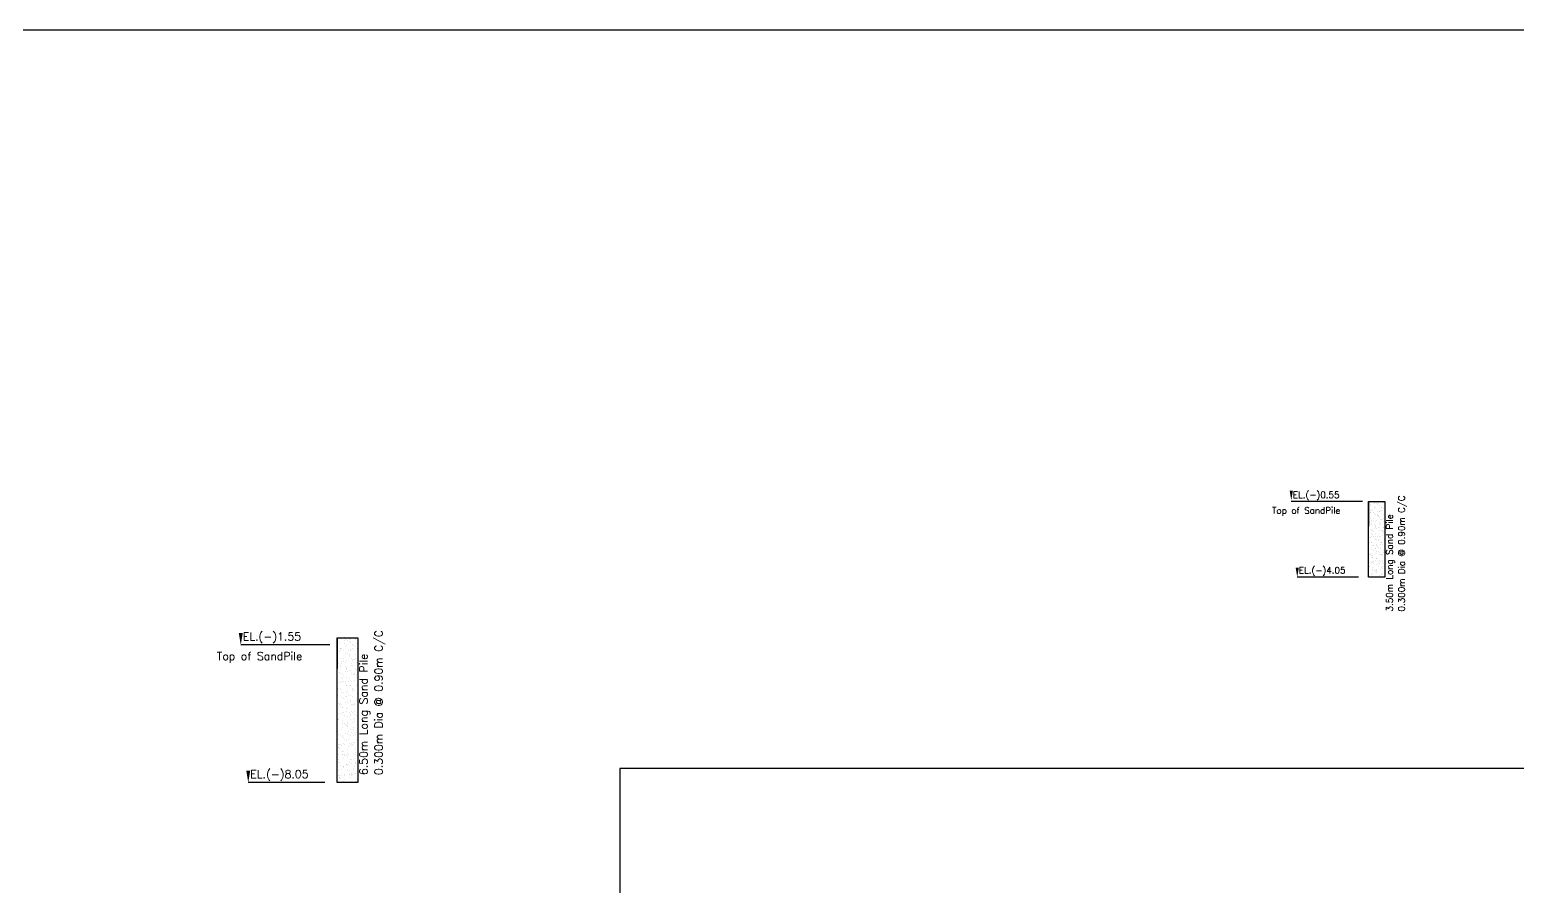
# Model space of a CAD drawing. Extents: x -358915 to 1258323, y -1585493 to -305611.
# Drawn here: x -80644 to -32450, y -1429428 to -1401691 of the extents above; entities that cross this region are included whole.
import ezdxf

# ---------------------------------------------------------------- set-up
doc = ezdxf.new("R2010")
doc.units = 0
doc.header["$LTSCALE"] = 300
doc.header["$MEASUREMENT"] = 0
for name, color, linetype in [('LINE', 7, 'CONTINUOUS'), ('SLOPEEARTH', 3, 'CONTINUOUS'), ('TEXT', 10, 'CONTINUOUS')]:
    doc.layers.add(name, color=color, linetype=linetype)
doc.styles.add('BIG', font='ROMANT.SHX')

msp = doc.modelspace()

# ---------------------------------------------------------------- linework, layer by layer
at = {"layer": 'LINE', "color": 6}
for p, q in [((-37272, -1416970), (-37272, -1417764.5)), ((-70682.7, -1421378.9), (-70682.7, -1422372))]:
    msp.add_line(p, q, dxfattribs=at)
at = {"layer": 'LINE', "color": 3, "ltscale": 0.5}
msp.add_lwpolyline([(-358915.3, -1401691), (1178498.8, -1401691), (1178498.8, -1585492.7), (-358915.3, -1585492.7)], close=True, dxfattribs=at)
at = {"layer": 'LINE'}
msp.add_lwpolyline([(-61521.2, -1470543.9), (2009.2, -1470543.9), (2009.2, -1425618.7), (-61521.2, -1425618.7)], close=True, dxfattribs=at)
at = {"layer": 'SLOPEEARTH', "color": 5}
for points in [[(-39720.4, -1416622.3), (-39823.2, -1416622.3), (-39771.8, -1416930.7)], [(-39526.3, -1419106), (-39629.1, -1419106), (-39577.7, -1419414.4)], [(-73743.1, -1421228.1), (-73871.6, -1421228.1), (-73807.4, -1421613.7)], [(-73500.5, -1425682.4), (-73629, -1425682.4), (-73564.8, -1426067.9)]]:
    msp.add_solid(points, dxfattribs=at)
at = {"layer": 'TEXT'}
for p, q in [((-37466.1, -1416970), (-39771.8, -1416970)), ((-37255.7, -1417330), (-37255.7, -1417330)), ((-37213, -1417055.9), (-37213, -1417055.9)), ((-37206.3, -1417111), (-37206.3, -1417111)), ((-37201.7, -1417322.9), (-37201.7, -1417322.9)), ((-37199.8, -1417310.8), (-37199.8, -1417310.8)), ((-37198, -1417258.9), (-37198, -1417258.9)), ((-37174.8, -1417241.2), (-37174.8, -1417241.2)), ((-37155.6, -1417258.7), (-37155.6, -1417258.7)), ((-37117.4, -1417311.8), (-37117.4, -1417311.8)), ((-37076.3, -1417130.2), (-37076.3, -1417130.2)), ((-37075.6, -1416955.5), (-37075.6, -1416955.5)), ((-37072.2, -1417037.4), (-37072.2, -1417037.4)), ((-37066.5, -1417003.7), (-37066.5, -1417003.7)), ((-37065.4, -1417341.4), (-37065.4, -1417341.4)), ((-37059.9, -1417203.5), (-37059.9, -1417203.5)), ((-37056.5, -1416973), (-37056.5, -1416973)), ((-37053.4, -1417403.3), (-37053.4, -1417403.3)), ((-37032.6, -1417158), (-37032.6, -1417158)), ((-37018.2, -1417030.3), (-37018.2, -1417030.3)), ((-36992.5, -1417389.8), (-36992.5, -1417389.8)), ((-36976.6, -1417293.2), (-36976.6, -1417293.2)), ((-36966.3, -1417055.7), (-36966.3, -1417055.7)), ((-36958.9, -1416998.7), (-36958.9, -1416998.7)), ((-36933.9, -1417019.2), (-36933.9, -1417019.2)), ((-36926.3, -1417101), (-36926.3, -1417101)), ((-36922.6, -1417286.1), (-36922.6, -1417286.1)), ((-36919.7, -1417300.7), (-36919.7, -1417300.7)), ((-36875.2, -1417258.3), (-36875.2, -1417258.3)), ((-36863.1, -1417150.2), (-36863.1, -1417150.2)), ((-36844, -1417167.7), (-36844, -1417167.7)), ((-36838.3, -1417275), (-36838.3, -1417275)), ((-36801.2, -1417005), (-36801.2, -1417005)), ((-36794.7, -1417204.8), (-36794.7, -1417204.8)), ((-36793.1, -1417000.6), (-36793.1, -1417000.6)), ((-36788.2, -1417404.6), (-36788.2, -1417404.6)), ((-36753.8, -1417250.4), (-36753.8, -1417250.4)), ((-36753.4, -1417129.6), (-36753.4, -1417129.6)), ((-36739.1, -1416993.5), (-36739.1, -1416993.5)), ((-37271.7, -1417418.2), (-37271.7, -1417418.2)), ((-37254.8, -1417544.5), (-37254.8, -1417544.5)), ((-37231.7, -1417650), (-37231.7, -1417650)), ((-37205.3, -1417860.2), (-37205.3, -1417860.2)), ((-37193.2, -1417510.6), (-37193.2, -1417510.6)), ((-37188, -1417677.9), (-37188, -1417677.9)), ((-37186.7, -1417710.4), (-37186.7, -1417710.4)), ((-37164.6, -1417627.1), (-37164.6, -1417627.1)), ((-37160.1, -1417585.8), (-37160.1, -1417585.8)), ((-37114.3, -1417518.5), (-37114.3, -1417518.5)), ((-37106.1, -1417578.7), (-37106.1, -1417578.7)), ((-37064.5, -1417841.7), (-37064.5, -1417841.7)), ((-37061.4, -1417721.7), (-37061.4, -1417721.7)), ((-37046.9, -1417603.1), (-37046.9, -1417603.1)), ((-37042.3, -1417739.2), (-37042.3, -1417739.2)), ((-37040.3, -1417802.8), (-37040.3, -1417802.8)), ((-37030.6, -1417778.1), (-37030.6, -1417778.1)), ((-37021.8, -1417567.6), (-37021.8, -1417567.6)), ((-37010.5, -1417834.6), (-37010.5, -1417834.6)), ((-36962.2, -1417435.9), (-36962.2, -1417435.9)), ((-36952.1, -1417821.8), (-36952.1, -1417821.8)), ((-36948.8, -1417417.6), (-36948.8, -1417417.6)), ((-36943.1, -1417453.5), (-36943.1, -1417453.5)), ((-36926.2, -1417823.5), (-36926.2, -1417823.5)), ((-36913.2, -1417500.5), (-36913.2, -1417500.5)), ((-36908.8, -1417649.4), (-36908.8, -1417649.4)), ((-36906.7, -1417700.3), (-36906.7, -1417700.3)), ((-36881, -1417549.1), (-36881, -1417549.1)), ((-36865.1, -1417677.3), (-36865.1, -1417677.3)), ((-36852.9, -1417536.1), (-36852.9, -1417536.1)), ((-36827, -1417542), (-36827, -1417542)), ((-36791.4, -1417517.9), (-36791.4, -1417517.9)), ((-36785.4, -1417804.9), (-36785.4, -1417804.9)), ((-36781.7, -1417604.3), (-36781.7, -1417604.3)), ((-36775.1, -1417804.1), (-36775.1, -1417804.1)), ((-36749.7, -1417630.7), (-36749.7, -1417630.7)), ((-36742.7, -1417530.9), (-36742.7, -1417530.9)), ((-37269.7, -1418038.3), (-37269.7, -1418038.3)), ((-37263.8, -1417912.8), (-37263.8, -1417912.8)), ((-37259.8, -1418293.1), (-37259.8, -1418293.1)), ((-37248, -1418134.3), (-37248, -1418134.3)), ((-37240.6, -1418310.6), (-37240.6, -1418310.6)), ((-37194, -1418127.2), (-37194, -1418127.2)), ((-37186, -1418298), (-37186, -1418298)), ((-37180.2, -1417910.1), (-37180.2, -1417910.1)), ((-37173.6, -1418109.9), (-37173.6, -1418109.9)), ((-37167.1, -1418309.7), (-37167.1, -1418309.7)), ((-37160.6, -1418007.4), (-37160.6, -1418007.4)), ((-37147.9, -1417909.6), (-37147.9, -1417909.6)), ((-37141.5, -1418024.9), (-37141.5, -1418024.9)), ((-37109.7, -1418116.1), (-37109.7, -1418116.1)), ((-37104.2, -1417937.5), (-37104.2, -1417937.5)), ((-37064.2, -1418169.3), (-37064.2, -1418169.3)), ((-37051.3, -1418107.6), (-37051.3, -1418107.6)), ((-37033.8, -1418002.6), (-37033.8, -1418002.6)), ((-37027.3, -1418202.4), (-37027.3, -1418202.4)), ((-37020.5, -1418197.1), (-37020.5, -1418197.1)), ((-37014.1, -1418371.9), (-37014.1, -1418371.9)), ((-36968.9, -1418097.5), (-36968.9, -1418097.5)), ((-36948.1, -1418202.1), (-36948.1, -1418202.1)), ((-36946.8, -1418037.8), (-36946.8, -1418037.8)), ((-36929, -1418219.6), (-36929, -1418219.6)), ((-36914.9, -1418090.4), (-36914.9, -1418090.4)), ((-36900.2, -1417900), (-36900.2, -1417900)), ((-36893.6, -1418099.8), (-36893.6, -1418099.8)), ((-36887.1, -1418299.6), (-36887.1, -1418299.6)), ((-36873.3, -1418353.4), (-36873.3, -1418353.4)), ((-36863.1, -1418297.4), (-36863.1, -1418297.4)), ((-36848.9, -1417916.4), (-36848.9, -1417916.4)), ((-36838.8, -1418302.3), (-36838.8, -1418302.3)), ((-36830.6, -1418079.3), (-36830.6, -1418079.3)), ((-36829.8, -1417933.9), (-36829.8, -1417933.9)), ((-36825.1, -1417909), (-36825.1, -1417909)), ((-36819.3, -1418346.3), (-36819.3, -1418346.3)), ((-36781.3, -1417936.9), (-36781.3, -1417936.9)), ((-36768.6, -1418003.9), (-36768.6, -1418003.9)), ((-36762.1, -1418203.7), (-36762.1, -1418203.7)), ((-36741.3, -1418168.7), (-36741.3, -1418168.7)), ((-36739.6, -1418016.6), (-36739.6, -1418016.6)), ((-37259.6, -1418457.3), (-37259.6, -1418457.3)), ((-37249.6, -1418679), (-37249.6, -1418679)), ((-37219.6, -1418689.1), (-37219.6, -1418689.1)), ((-37197.6, -1418664.5), (-37197.6, -1418664.5)), ((-37175.9, -1418716.9), (-37175.9, -1418716.9)), ((-37160.6, -1418509.5), (-37160.6, -1418509.5)), ((-37154.1, -1418709.2), (-37154.1, -1418709.2)), ((-37152.4, -1418390.1), (-37152.4, -1418390.1)), ((-37150.4, -1418393.3), (-37150.4, -1418393.3)), ((-37146.4, -1418773.6), (-37146.4, -1418773.6)), ((-37127.3, -1418791.1), (-37127.3, -1418791.1)), ((-37102.2, -1418557.6), (-37102.2, -1418557.6)), ((-37098.4, -1418383), (-37098.4, -1418383)), ((-37056.8, -1418646), (-37056.8, -1418646)), ((-37047.3, -1418487.8), (-37047.3, -1418487.8)), ((-37028.1, -1418505.4), (-37028.1, -1418505.4)), ((-37020.8, -1418402.2), (-37020.8, -1418402.2)), ((-37018.5, -1418817.2), (-37018.5, -1418817.2)), ((-37014.2, -1418601.9), (-37014.2, -1418601.9)), ((-37007.7, -1418801.7), (-37007.7, -1418801.7)), ((-37002.8, -1418638.9), (-37002.8, -1418638.9)), ((-36980.5, -1418428.9), (-36980.5, -1418428.9)), ((-36937.9, -1418588), (-36937.9, -1418588)), ((-36936.8, -1418456.7), (-36936.8, -1418456.7)), ((-36918.5, -1418627.8), (-36918.5, -1418627.8)), ((-36896.7, -1418688.5), (-36896.7, -1418688.5)), ((-36880.6, -1418499.4), (-36880.6, -1418499.4)), ((-36874, -1418699.1), (-36874, -1418699.1)), ((-36853, -1418716.4), (-36853, -1418716.4)), ((-36834.7, -1418682.6), (-36834.7, -1418682.6)), ((-36815.6, -1418700.1), (-36815.6, -1418700.1)), ((-36779.4, -1418557), (-36779.4, -1418557)), ((-36777.7, -1418609.3), (-36777.7, -1418609.3)), ((-36755.5, -1418403.4), (-36755.5, -1418403.4)), ((-36749, -1418603.2), (-36749, -1418603.2)), ((-36742.5, -1418803), (-36742.5, -1418803)), ((-37266, -1419204.7), (-37266, -1419204.7)), ((-37257.6, -1419077.4), (-37257.6, -1419077.4)), ((-37245.6, -1419059.3), (-37245.6, -1419059.3)), ((-37240.3, -1418938.6), (-37240.3, -1418938.6)), ((-37226.5, -1419076.8), (-37226.5, -1419076.8)), ((-37186.3, -1418931.5), (-37186.3, -1418931.5)), ((-37173.9, -1419337.1), (-37173.9, -1419337.1)), ((-37147.5, -1418909), (-37147.5, -1418909)), ((-37144.7, -1419194.5), (-37144.7, -1419194.5)), ((-37141, -1419108.8), (-37141, -1419108.8)), ((-37136.3, -1419159.5), (-37136.3, -1419159.5)), ((-37135.9, -1418948.7), (-37135.9, -1418948.7)), ((-37134.5, -1419308.6), (-37134.5, -1419308.6)), ((-37102, -1418920.4), (-37102, -1418920.4)), ((-37092.2, -1418976.6), (-37092.2, -1418976.6)), ((-37090.7, -1419187.4), (-37090.7, -1419187.4)), ((-37052.1, -1419208.3), (-37052.1, -1419208.3)), ((-37037.1, -1418873.7), (-37037.1, -1418873.7)), ((-37033.1, -1419254), (-37033.1, -1419254)), ((-37014, -1419271.5), (-37014, -1419271.5)), ((-37008.4, -1419236.2), (-37008.4, -1419236.2)), ((-37006.4, -1419176.3), (-37006.4, -1419176.3)), ((-37001.2, -1419001.5), (-37001.2, -1419001.5)), ((-36994.6, -1419201.3), (-36994.6, -1419201.3)), ((-36961.2, -1418901.9), (-36961.2, -1418901.9)), ((-36934.8, -1419076.8), (-36934.8, -1419076.8)), ((-36933.9, -1418968.3), (-36933.9, -1418968.3)), ((-36914.8, -1418985.8), (-36914.8, -1418985.8)), ((-36907.2, -1418894.8), (-36907.2, -1418894.8)), ((-36867.5, -1418898.9), (-36867.5, -1418898.9)), ((-36865.6, -1419157.7), (-36865.6, -1419157.7)), ((-36861, -1419098.7), (-36861, -1419098.7)), ((-36854.4, -1419298.5), (-36854.4, -1419298.5)), ((-36851, -1419336.5), (-36851, -1419336.5)), ((-36824.6, -1419068.5), (-36824.6, -1419068.5)), ((-36822.9, -1418883.7), (-36822.9, -1418883.7)), ((-36813, -1418948.1), (-36813, -1418948.1)), ((-36811.6, -1419150.6), (-36811.6, -1419150.6)), ((-36769.3, -1418976), (-36769.3, -1418976)), ((-37590.6, -1419414.4), (-39577.7, -1419414.4)), ((-37259.5, -1419404.5), (-37259.5, -1419404.5)), ((-36988.1, -1419401), (-36988.1, -1419401)), ((-36923.8, -1419354.2), (-36923.8, -1419354.2)), ((-36910.8, -1419432.1), (-36910.8, -1419432.1)), ((-36770, -1419413.6), (-36770, -1419413.6)), ((-70925.3, -1421613.7), (-73807.4, -1421613.7)), ((-70608.9, -1421486.3), (-70608.9, -1421486.3)), ((-70600.5, -1421555.2), (-70600.5, -1421555.2)), ((-70590.2, -1421740), (-70590.2, -1421740)), ((-70561.1, -1421717.9), (-70561.1, -1421717.9)), ((-70537.2, -1421739.8), (-70537.2, -1421739.8)), ((-70438, -1421579.1), (-70438, -1421579.1)), ((-70437.1, -1421360.7), (-70437.1, -1421360.7)), ((-70432.9, -1421463.1), (-70432.9, -1421463.1)), ((-70425.7, -1421421.1), (-70425.7, -1421421.1)), ((-70417.6, -1421670.8), (-70417.6, -1421670.8)), ((-70413.2, -1421382.6), (-70413.2, -1421382.6)), ((-70383.3, -1421613.9), (-70383.3, -1421613.9)), ((-70365.4, -1421454.2), (-70365.4, -1421454.2)), ((-70300.5, -1421486), (-70300.5, -1421486)), ((-70291.3, -1421414.7), (-70291.3, -1421414.7)), ((-70260, -1421440.3), (-70260, -1421440.3)), ((-70250.5, -1421542.6), (-70250.5, -1421542.6)), ((-70186.6, -1421739.2), (-70186.6, -1421739.2)), ((-70171.5, -1421604.2), (-70171.5, -1421604.2)), ((-70147.6, -1421626), (-70147.6, -1421626)), ((-70094.2, -1421422.6), (-70094.2, -1421422.6)), ((-70086, -1421672.4), (-70086, -1421672.4)), ((-70084, -1421417.2), (-70084, -1421417.2)), ((-70034.9, -1421729.4), (-70034.9, -1421729.4)), ((-70034.4, -1421578.3), (-70034.4, -1421578.3)), ((-70016.5, -1421408.3), (-70016.5, -1421408.3)), ((-70682.3, -1421939.2), (-70682.3, -1421939.2)), ((-70662.2, -1421828.8), (-70662.2, -1421828.8)), ((-70661.2, -1422096.9), (-70661.2, -1422096.9)), ((-70632.2, -1422228.9), (-70632.2, -1422228.9)), ((-70594.8, -1421820), (-70594.8, -1421820)), ((-70592.4, -1421804.9), (-70592.4, -1421804.9)), ((-70584.2, -1422054.6), (-70584.2, -1422054.6)), ((-70548.4, -1422200.3), (-70548.4, -1422200.3)), ((-70542.7, -1422148.7), (-70542.7, -1422148.7)), ((-70489.4, -1421806.1), (-70489.4, -1421806.1)), ((-70485.5, -1422064.5), (-70485.5, -1422064.5)), ((-70475.3, -1422139.8), (-70475.3, -1422139.8)), ((-70424.4, -1421843.1), (-70424.4, -1421843.1)), ((-70409.4, -1421920.5), (-70409.4, -1421920.5)), ((-70401.2, -1422170.2), (-70401.2, -1422170.2)), ((-70369.9, -1422125.9), (-70369.9, -1422125.9)), ((-70333.3, -1421903.6), (-70333.3, -1421903.6)), ((-70313.4, -1421782.9), (-70313.4, -1421782.9)), ((-70295.5, -1421961.3), (-70295.5, -1421961.3)), ((-70278.7, -1421938.4), (-70278.7, -1421938.4)), ((-70271.6, -1421983.2), (-70271.6, -1421983.2)), ((-70245.9, -1421774), (-70245.9, -1421774)), ((-70242.3, -1421792.3), (-70242.3, -1421792.3)), ((-70234.2, -1422042), (-70234.2, -1422042)), ((-70228.6, -1422228.1), (-70228.6, -1422228.1)), ((-70193.9, -1422102.7), (-70193.9, -1422102.7)), ((-70158.8, -1422086.5), (-70158.8, -1422086.5)), ((-70140.5, -1421760.2), (-70140.5, -1421760.2)), ((-70126.4, -1422093.8), (-70126.4, -1422093.8)), ((-70081.9, -1422063.8), (-70081.9, -1422063.8)), ((-70077.9, -1421922.1), (-70077.9, -1421922.1)), ((-70069.7, -1422171.8), (-70069.7, -1422171.8)), ((-70029.8, -1422204.7), (-70029.8, -1422204.7)), ((-70021.1, -1422080), (-70021.1, -1422080)), ((-70672.4, -1422557.4), (-70672.4, -1422557.4)), ((-70599.3, -1422491.7), (-70599.3, -1422491.7)), ((-70577.6, -1422263.7), (-70577.6, -1422263.7)), ((-70576, -1422304.3), (-70576, -1422304.3)), ((-70567.9, -1422554), (-70567.9, -1422554)), ((-70543.4, -1422675.6), (-70543.4, -1422675.6)), ((-70527.6, -1422553.4), (-70527.6, -1422553.4)), ((-70519.5, -1422697.5), (-70519.5, -1422697.5)), ((-70472.9, -1422588.2), (-70472.9, -1422588.2)), ((-70423.2, -1422468.5), (-70423.2, -1422468.5)), ((-70419.4, -1422318.5), (-70419.4, -1422318.5)), ((-70395.5, -1422340.3), (-70395.5, -1422340.3)), ((-70393.1, -1422419.9), (-70393.1, -1422419.9)), ((-70384.9, -1422669.6), (-70384.9, -1422669.6)), ((-70380.8, -1422389), (-70380.8, -1422389)), ((-70355.8, -1422459.6), (-70355.8, -1422459.6)), ((-70282.8, -1422443.7), (-70282.8, -1422443.7)), ((-70250.4, -1422445.7), (-70250.4, -1422445.7)), ((-70226, -1422291.7), (-70226, -1422291.7)), ((-70217.8, -1422541.4), (-70217.8, -1422541.4)), ((-70174, -1422263), (-70174, -1422263)), ((-70153.8, -1422561.9), (-70153.8, -1422561.9)), ((-70129.9, -1422583.8), (-70129.9, -1422583.8)), ((-70124, -1422552.7), (-70124, -1422552.7)), ((-70074.4, -1422422.6), (-70074.4, -1422422.6)), ((-70069.3, -1422587.5), (-70069.3, -1422587.5)), ((-70061.5, -1422421.5), (-70061.5, -1422421.5)), ((-70053.4, -1422671.2), (-70053.4, -1422671.2)), ((-70017.1, -1422687.1), (-70017.1, -1422687.1)), ((-70679.8, -1422714.3), (-70679.8, -1422714.3)), ((-70667.3, -1423032.8), (-70667.3, -1423032.8)), ((-70652.6, -1422834.2), (-70652.6, -1422834.2)), ((-70643.4, -1423054.7), (-70643.4, -1423054.7)), ((-70585.1, -1422825.3), (-70585.1, -1422825.3)), ((-70575.1, -1423038.8), (-70575.1, -1423038.8)), ((-70559.7, -1422803.8), (-70559.7, -1422803.8)), ((-70551.5, -1423053.5), (-70551.5, -1423053.5)), ((-70533.1, -1423154.1), (-70533.1, -1423154.1)), ((-70530.7, -1423158), (-70530.7, -1423158)), ((-70479.8, -1422811.5), (-70479.8, -1422811.5)), ((-70465.7, -1423145.2), (-70465.7, -1423145.2)), ((-70422.9, -1422877.9), (-70422.9, -1422877.9)), ((-70406.7, -1422800.8), (-70406.7, -1422800.8)), ((-70376.7, -1422919.4), (-70376.7, -1422919.4)), ((-70368.6, -1423169.1), (-70368.6, -1423169.1)), ((-70368.2, -1422912.8), (-70368.2, -1422912.8)), ((-70360.3, -1423131.3), (-70360.3, -1423131.3)), ((-70303.7, -1422788.3), (-70303.7, -1422788.3)), ((-70277.7, -1422919), (-70277.7, -1422919)), ((-70276.2, -1422713.6), (-70276.2, -1422713.6)), ((-70253.9, -1422940.9), (-70253.9, -1422940.9)), ((-70236.3, -1422779.4), (-70236.3, -1422779.4)), ((-70209.7, -1422791.2), (-70209.7, -1422791.2)), ((-70201.5, -1423040.9), (-70201.5, -1423040.9)), ((-70184.3, -1423108.1), (-70184.3, -1423108.1)), ((-70171.5, -1423038.1), (-70171.5, -1423038.1)), ((-70141.1, -1423044.2), (-70141.1, -1423044.2)), ((-70130.9, -1422765.6), (-70130.9, -1422765.6)), ((-70116.8, -1423099.2), (-70116.8, -1423099.2)), ((-70045.2, -1422920.9), (-70045.2, -1422920.9)), ((-70037.1, -1423170.7), (-70037.1, -1423170.7)), ((-70019.3, -1422877.2), (-70019.3, -1422877.2)), ((-70667.2, -1423238), (-70667.2, -1423238)), ((-70654.7, -1423515.1), (-70654.7, -1423515.1)), ((-70617.2, -1423527.7), (-70617.2, -1423527.7)), ((-70589.7, -1423497.1), (-70589.7, -1423497.1)), ((-70562.5, -1423562.6), (-70562.5, -1423562.6)), ((-70543.4, -1423303.2), (-70543.4, -1423303.2)), ((-70535.2, -1423552.9), (-70535.2, -1423552.9)), ((-70525.7, -1423633.3), (-70525.7, -1423633.3)), ((-70501.8, -1423655.2), (-70501.8, -1423655.2)), ((-70470.4, -1423363.4), (-70470.4, -1423363.4)), ((-70413.6, -1423473.9), (-70413.6, -1423473.9)), ((-70401.7, -1423276.2), (-70401.7, -1423276.2)), ((-70377.8, -1423298.1), (-70377.8, -1423298.1)), ((-70360.4, -1423418.8), (-70360.4, -1423418.8)), ((-70352.3, -1423668.5), (-70352.3, -1423668.5)), ((-70346.2, -1423465), (-70346.2, -1423465)), ((-70318.2, -1423202.5), (-70318.2, -1423202.5)), ((-70265.1, -1423401.4), (-70265.1, -1423401.4)), ((-70263.6, -1423237.3), (-70263.6, -1423237.3)), ((-70240.8, -1423451.1), (-70240.8, -1423451.1)), ((-70213.6, -1423527), (-70213.6, -1423527)), ((-70193.3, -1423290.6), (-70193.3, -1423290.6)), ((-70185.2, -1423540.3), (-70185.2, -1423540.3)), ((-70158.9, -1423561.8), (-70158.9, -1423561.8)), ((-70136.1, -1423519.6), (-70136.1, -1423519.6)), ((-70112.2, -1423541.5), (-70112.2, -1423541.5)), ((-70066.8, -1423362.6), (-70066.8, -1423362.6)), ((-70064.8, -1423427.9), (-70064.8, -1423427.9)), ((-70028.9, -1423420.4), (-70028.9, -1423420.4)), ((-70020.7, -1423670.1), (-70020.7, -1423670.1)), ((-70664.7, -1424013.2), (-70664.7, -1424013.2)), ((-70649.6, -1423990.5), (-70649.6, -1423990.5)), ((-70643, -1423839.6), (-70643, -1423839.6)), ((-70625.7, -1424012.4), (-70625.7, -1424012.4)), ((-70575.5, -1423830.7), (-70575.5, -1423830.7)), ((-70527, -1423802.6), (-70527, -1423802.6)), ((-70518.9, -1424052.3), (-70518.9, -1424052.3)), ((-70513, -1424115.7), (-70513, -1424115.7)), ((-70512.5, -1423852.3), (-70512.5, -1423852.3)), ((-70470.2, -1423816.9), (-70470.2, -1423816.9)), ((-70457.8, -1423887.1), (-70457.8, -1423887.1)), ((-70456, -1424150.6), (-70456, -1424150.6)), ((-70389, -1423758.5), (-70389, -1423758.5)), ((-70365.8, -1423687.9), (-70365.8, -1423687.9)), ((-70350.7, -1424136.7), (-70350.7, -1424136.7)), ((-70344.1, -1423918.2), (-70344.1, -1423918.2)), ((-70294.1, -1423793.7), (-70294.1, -1423793.7)), ((-70261.1, -1424012.4), (-70261.1, -1424012.4)), ((-70260, -1423876.7), (-70260, -1423876.7)), ((-70236.1, -1423898.6), (-70236.1, -1423898.6)), ((-70226.7, -1423784.8), (-70226.7, -1423784.8)), ((-70177, -1423790), (-70177, -1423790)), ((-70174.6, -1424113.5), (-70174.6, -1424113.5)), ((-70168.8, -1424039.7), (-70168.8, -1424039.7)), ((-70123.4, -1424001.9), (-70123.4, -1424001.9)), ((-70121.3, -1423770.9), (-70121.3, -1423770.9)), ((-70108.9, -1423851.5), (-70108.9, -1423851.5)), ((-70107.2, -1424104.6), (-70107.2, -1424104.6)), ((-70054.2, -1423886.4), (-70054.2, -1423886.4)), ((-70675.2, -1424172.3), (-70675.2, -1424172.3)), ((-70667, -1424422), (-70667, -1424422)), ((-70652.1, -1424536.9), (-70652.1, -1424536.9)), ((-70637, -1424472.8), (-70637, -1424472.8)), ((-70580, -1424502.4), (-70580, -1424502.4)), ((-70560, -1424337.7), (-70560, -1424337.7)), ((-70523.5, -1424159.4), (-70523.5, -1424159.4)), ((-70510.7, -1424302.1), (-70510.7, -1424302.1)), ((-70508, -1424591), (-70508, -1424591)), ((-70502.6, -1424551.8), (-70502.6, -1424551.8)), ((-70484.1, -1424612.9), (-70484.1, -1424612.9)), ((-70407.8, -1424176.8), (-70407.8, -1424176.8)), ((-70404, -1424479.3), (-70404, -1424479.3)), ((-70384, -1424233.9), (-70384, -1424233.9)), ((-70360.1, -1424255.8), (-70360.1, -1424255.8)), ((-70353.2, -1424211.6), (-70353.2, -1424211.6)), ((-70336.5, -1424470.4), (-70336.5, -1424470.4)), ((-70335.9, -1424167.9), (-70335.9, -1424167.9)), ((-70327.8, -1424417.7), (-70327.8, -1424417.7)), ((-70303.2, -1424501.3), (-70303.2, -1424501.3)), ((-70248.5, -1424536.2), (-70248.5, -1424536.2)), ((-70247.4, -1424359.1), (-70247.4, -1424359.1)), ((-70231.2, -1424456.5), (-70231.2, -1424456.5)), ((-70160.7, -1424289.4), (-70160.7, -1424289.4)), ((-70156.4, -1424337), (-70156.4, -1424337)), ((-70152.5, -1424539.2), (-70152.5, -1424539.2)), ((-70118.4, -1424477.3), (-70118.4, -1424477.3)), ((-70094.5, -1424499.2), (-70094.5, -1424499.2)), ((-70055.1, -1424433.3), (-70055.1, -1424433.3)), ((-70658.8, -1424671.7), (-70658.8, -1424671.7)), ((-70650.7, -1424921.4), (-70650.7, -1424921.4)), ((-70633.4, -1424845), (-70633.4, -1424845)), ((-70631.9, -1424948.2), (-70631.9, -1424948.2)), ((-70608, -1424970.1), (-70608, -1424970.1)), ((-70602.1, -1424826.6), (-70602.1, -1424826.6)), ((-70565.9, -1424836.1), (-70565.9, -1424836.1)), ((-70547.4, -1424861.4), (-70547.4, -1424861.4)), ((-70495.3, -1425073.4), (-70495.3, -1425073.4)), ((-70494.4, -1424801.5), (-70494.4, -1424801.5)), ((-70486.2, -1425051.2), (-70486.2, -1425051.2)), ((-70460.5, -1424822.3), (-70460.5, -1424822.3)), ((-70455.3, -1424662.2), (-70455.3, -1424662.2)), ((-70371.3, -1424716.2), (-70371.3, -1424716.2)), ((-70350.7, -1424986.8), (-70350.7, -1424986.8)), ((-70319.6, -1424667.4), (-70319.6, -1424667.4)), ((-70311.4, -1424917.1), (-70311.4, -1424917.1)), ((-70284.5, -1424799.1), (-70284.5, -1424799.1)), ((-70242.3, -1424834.5), (-70242.3, -1424834.5)), ((-70218.4, -1424856.3), (-70218.4, -1424856.3)), ((-70217.1, -1424790.2), (-70217.1, -1424790.2)), ((-70198.5, -1424825.9), (-70198.5, -1424825.9)), ((-70165, -1425118.9), (-70165, -1425118.9)), ((-70144.4, -1424788.9), (-70144.4, -1424788.9)), ((-70143.8, -1424860.7), (-70143.8, -1424860.7)), ((-70136.2, -1425038.6), (-70136.2, -1425038.6)), ((-70111.7, -1424776.3), (-70111.7, -1424776.3)), ((-70105.7, -1424959.7), (-70105.7, -1424959.7)), ((-70097.6, -1425110), (-70097.6, -1425110)), ((-70051.8, -1424661.5), (-70051.8, -1424661.5)), ((-70675.8, -1425521.7), (-70675.8, -1425521.7)), ((-70649.6, -1425312), (-70649.6, -1425312)), ((-70642.5, -1425171.1), (-70642.5, -1425171.1)), ((-70634.3, -1425420.8), (-70634.3, -1425420.8)), ((-70619.2, -1425430.6), (-70619.2, -1425430.6)), ((-70570.4, -1425507.8), (-70570.4, -1425507.8)), ((-70513.9, -1425164.8), (-70513.9, -1425164.8)), ((-70497.4, -1425151.1), (-70497.4, -1425151.1)), ((-70490.2, -1425548.8), (-70490.2, -1425548.8)), ((-70478.1, -1425300.9), (-70478.1, -1425300.9)), ((-70469.9, -1425550.6), (-70469.9, -1425550.6)), ((-70466.4, -1425570.6), (-70466.4, -1425570.6)), ((-70446.4, -1425156), (-70446.4, -1425156)), ((-70442.8, -1425185.9), (-70442.8, -1425185.9)), ((-70394.4, -1425484.7), (-70394.4, -1425484.7)), ((-70392.7, -1425475.7), (-70392.7, -1425475.7)), ((-70366.3, -1425191.6), (-70366.3, -1425191.6)), ((-70342.4, -1425213.5), (-70342.4, -1425213.5)), ((-70341.1, -1425142.1), (-70341.1, -1425142.1)), ((-70338.1, -1425510.5), (-70338.1, -1425510.5)), ((-70326.9, -1425475.8), (-70326.9, -1425475.8)), ((-70303.3, -1425166.8), (-70303.3, -1425166.8)), ((-70295.1, -1425416.5), (-70295.1, -1425416.5)), ((-70246, -1425311.3), (-70246, -1425311.3)), ((-70229.6, -1425316.8), (-70229.6, -1425316.8)), ((-70221.6, -1425461.9), (-70221.6, -1425461.9)), ((-70128, -1425288.3), (-70128, -1425288.3)), ((-70119.9, -1425538), (-70119.9, -1425538)), ((-70100.7, -1425435), (-70100.7, -1425435)), ((-70093.8, -1425150.4), (-70093.8, -1425150.4)), ((-70076.8, -1425456.9), (-70076.8, -1425456.9)), ((-70045.5, -1425438.7), (-70045.5, -1425438.7)), ((-70039.2, -1425185.2), (-70039.2, -1425185.2)), ((-71080.9, -1426067.9), (-73564.8, -1426067.9)), ((-70637, -1425835.7), (-70637, -1425835.7)), ((-70626.2, -1425670.6), (-70626.2, -1425670.6)), ((-70623.7, -1425850.4), (-70623.7, -1425850.4)), ((-70618, -1425920.3), (-70618, -1425920.3)), ((-70614.2, -1425905.9), (-70614.2, -1425905.9)), ((-70590.3, -1425927.8), (-70590.3, -1425927.8)), ((-70556.3, -1425841.5), (-70556.3, -1425841.5)), ((-70544.9, -1425636.6), (-70544.9, -1425636.6)), ((-70477.6, -1426031.1), (-70477.6, -1426031.1)), ((-70461.7, -1425800.4), (-70461.7, -1425800.4)), ((-70453.6, -1426050.1), (-70453.6, -1426050.1)), ((-70450.9, -1425827.7), (-70450.9, -1425827.7)), ((-70440.3, -1425961.1), (-70440.3, -1425961.1)), ((-70353.6, -1425674), (-70353.6, -1425674)), ((-70288.1, -1425800.2), (-70288.1, -1425800.2)), ((-70286.9, -1425666.2), (-70286.9, -1425666.2)), ((-70278.8, -1425916), (-70278.8, -1425916)), ((-70274.9, -1425804.5), (-70274.9, -1425804.5)), ((-70233.4, -1425835), (-70233.4, -1425835)), ((-70224.6, -1425792.2), (-70224.6, -1425792.2)), ((-70207.4, -1425795.6), (-70207.4, -1425795.6)), ((-70200.7, -1425814.1), (-70200.7, -1425814.1)), ((-70141.3, -1425635.8), (-70141.3, -1425635.8)), ((-70111.7, -1425787.7), (-70111.7, -1425787.7)), ((-70103.5, -1426037.5), (-70103.5, -1426037.5)), ((-70102.1, -1425781.7), (-70102.1, -1425781.7)), ((-70088, -1425917.4), (-70088, -1425917.4)), ((-70036.7, -1425960.4), (-70036.7, -1425960.4))]:
    msp.add_line(p, q, dxfattribs=at)
for points in [[(-36738.1, -1419414.4), (-37272, -1419414.4), (-37272, -1416970), (-36738.1, -1416970)], [(-70015.2, -1426067.9), (-70682.7, -1426067.9), (-70682.7, -1421378.9), (-70015.2, -1421378.9)]]:
    msp.add_lwpolyline(points, close=True, dxfattribs=at)

# ---------------------------------------------------------------- texts
at = {"layer": 'TEXT', "style": 'BIG'}
for s, height, p in [('EL.(-)0.55', 207.36, (-39719.6, -1416856.6)), ('Top of SandPile', 207.36, (-40392.5, -1417361.5)), ('EL.(-)4.05', 207.36, (-39525.6, -1419301)), ('EL.(-)1.55', 259.2, (-73742.2, -1421471.9)), ('Top of SandPile', 259.2, (-74583.3, -1422103)), ('EL.(-)8.05', 259.2, (-73499.6, -1425926.1))]:
    msp.add_text(s, height=height, dxfattribs=at).set_placement(p)
for s, height, p in [('0.300m Dia @ 0.90m C/C', 207.36, (-36094.7, -1420530.1)), ('3.50m Long Sand Pile', 207.36, (-36485.5, -1420530.1)), ('0.300m Dia @ 0.90m C/C', 259.2, (-69211, -1425829)), ('6.50m Long Sand Pile', 259.2, (-69699.6, -1425829))]:
    msp.add_text(s, height=height, rotation=90, dxfattribs=at).set_placement(p)

doc.saveas('drawing.dxf')
